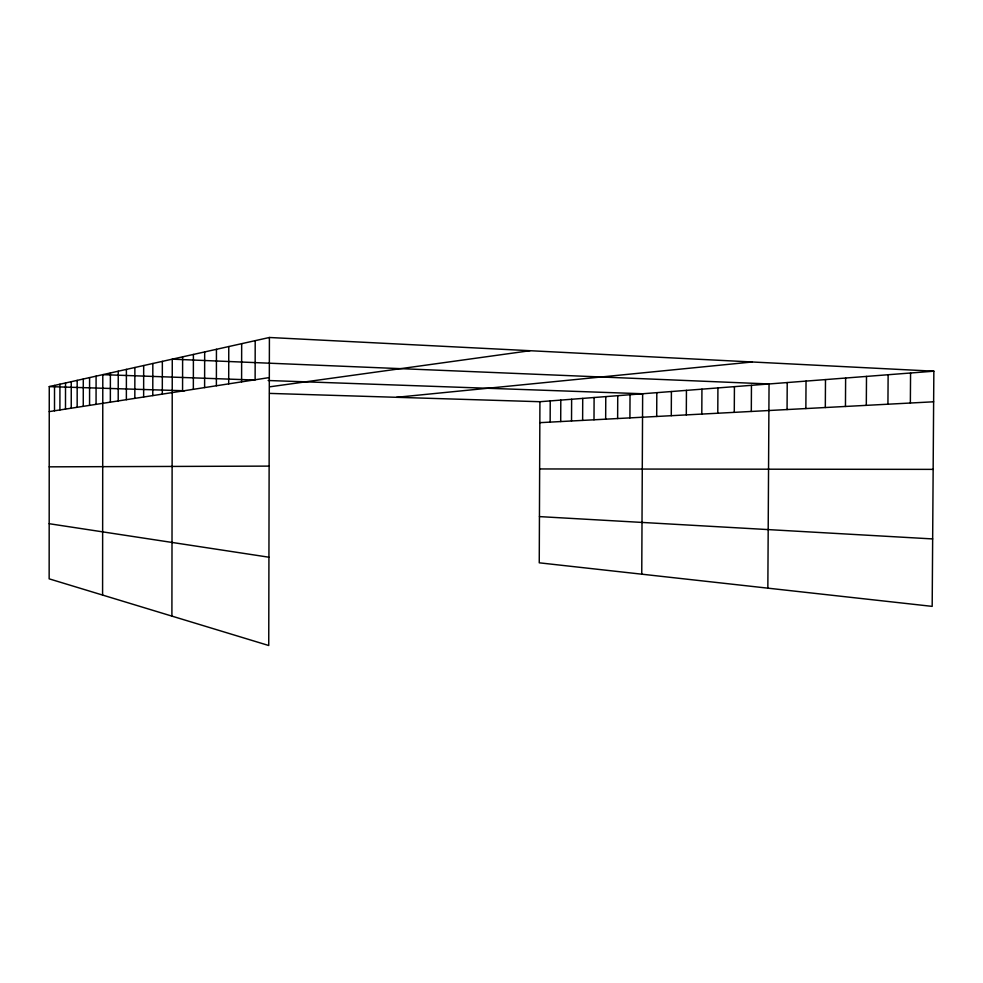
<?xml version="1.0" encoding="UTF-8"?>
<svg xmlns="http://www.w3.org/2000/svg" width="983" height="983" viewBox="0 0 983 983"><rect width="100%" height="100%" fill="white"/><g stroke="black" fill="none" stroke-linecap="round" stroke-linejoin="round"><path stroke-width="1.47" d="M269.403 337.488L49.261 386.602L49.15 578.84L268.74 645.512L269.403 337.488L933.85 371.193L932.179 606.376L539.249 562.817L539.925 401.715L933.85 371.193M54.507 410.796L54.52 385.434M59.914 409.96L59.938 384.218M65.492 409.1L65.517 382.977M71.243 408.203L71.255 381.699M77.165 407.294L77.178 380.372M83.26 406.348L83.285 379.008M89.564 405.377L89.588 377.607M96.064 404.369L96.088 376.157M102.588 595.071L102.797 374.658L254.646 380.028M110.354 402.158L110.379 372.962M118.206 400.941L118.243 371.218M126.365 399.688L126.402 369.387M134.831 398.373L134.868 367.507M143.641 397.009L143.678 365.541M152.783 395.596L152.832 363.501M162.306 394.122L162.355 361.375M171.902 616.108L172.271 359.164L769.05 383.96L767.846 588.166M182.568 391.001L182.617 356.854M193.344 389.329L193.405 354.445M204.611 387.585L204.673 351.926M216.383 385.766L216.444 349.309M228.695 383.861L228.769 346.557M241.597 381.871L241.671 343.681M255.125 379.782L255.199 340.659M550.148 422.125L550.234 400.917M560.703 421.56L560.802 400.106M571.528 420.994L571.627 399.258M582.624 420.405L582.722 398.398M594.002 419.802L594.101 397.525M605.663 419.176L605.774 396.616M617.631 418.549L617.742 395.694M629.919 417.898L630.029 394.736M641.752 574.183L642.649 393.753L268.15 380.507M656.693 416.473L656.816 392.659M671.278 415.698L671.401 391.529M686.306 414.9L686.441 390.362M701.801 414.076L701.936 389.157M717.787 413.241L717.922 387.929M734.276 412.356L734.424 386.651M751.307 411.459L751.454 385.324M787.064 409.567L787.223 382.547M805.863 408.559L806.035 381.097M825.315 407.54L825.487 379.585M845.454 406.471L845.626 378.025M866.306 405.365L866.502 376.415M887.932 404.21L888.128 374.732M910.356 403.03L910.565 372.999M49.236 411.607L269.317 377.583M270.03 386.774L529.997 350.71M396.579 397.304L752.302 361.977M539.839 422.665L933.629 401.789M49.211 466.839L269.121 466.114M539.642 468.952L933.15 469.37M49.261 386.602L184.607 390.767M269.6 393.397L539.925 401.715M539.446 516.603L932.658 538.93M49.175 523.706L268.924 557.214"/></g></svg>
